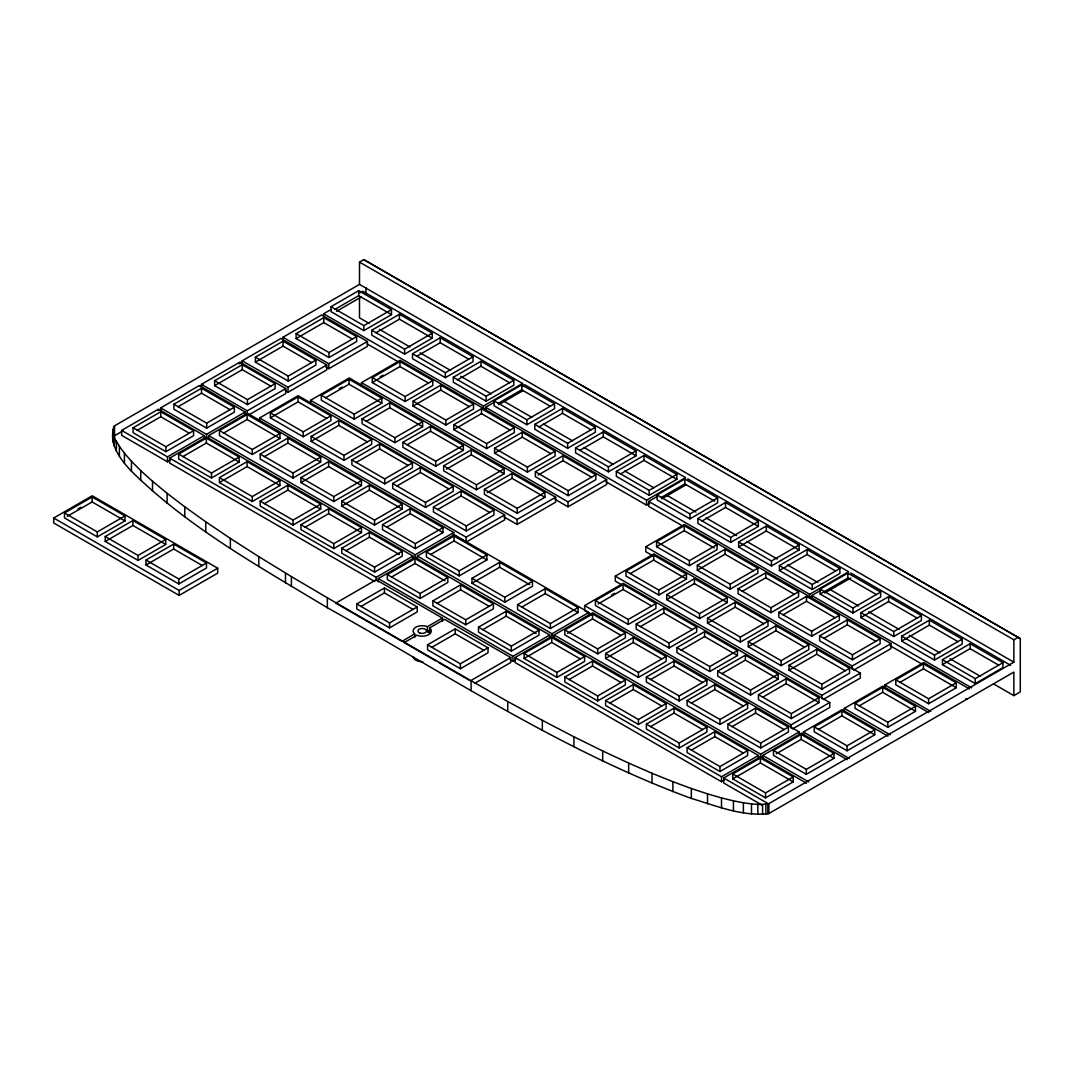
<?xml version="1.0" encoding="UTF-8"?>
<svg xmlns="http://www.w3.org/2000/svg" width="1074" height="1074" viewBox="0 0 1074 1074"><rect width="100%" height="100%" fill="white"/><g stroke="black" fill="none" stroke-linecap="round" stroke-linejoin="round"><path stroke-width="1.5" d="M1013.856 695.63L1013.856 672.096L768.863 813.528C742.389 816.817 716.277 805.849 691.347 798.438C562.252 751.115 446.744 674.311 327.355 607.709C259.358 566.656 188.393 527.441 131.458 471.218C120.288 459.538 107.601 442.837 114.529 425.841L359.495 284.395L359.522 262.096L363.804 259.626L1020.3 638.641L1020.287 691.911L1013.856 695.63L993.531 683.896M113.508 427.613L113.508 437.521L114.529 435.749L123.228 430.728M114.072 445.817L114.032 426.445M116.032 450.503C117.992 442.958 113.294 436.742 113.132 429.493M119.389 456.249L119.389 446.328L116.032 440.582M204.275 438.944L204.275 435.641L158.415 409.167L121.644 430.406L121.644 435.359L167.504 461.833L170.336 460.196M124.436 463.136L124.436 453.215L119.389 446.328M131.458 471.218L131.458 461.296L124.436 453.215M140.734 480.548L140.734 470.627L131.458 461.296M152.521 491.207L152.521 481.286L140.734 470.627M167.114 503.236L167.114 493.315L152.521 481.286M412.953 559.379L412.953 556.077L206.423 436.876L169.652 458.115L169.652 463.069L374.692 581.45M184.768 516.728L184.768 506.807L167.114 493.315M201.415 387.647L201.415 384.344L239.945 362.099L285.805 388.573L285.805 393.527L248.712 414.953M205.765 531.737L205.765 521.816L184.768 506.807M217.686 568.186L217.686 573.14L179.143 595.399L53.7 522.971L53.7 518.017L92.216 495.772L217.686 568.186L179.143 590.445L53.7 518.017M230.36 548.331L230.36 538.41L205.765 521.816M258.821 566.575L258.821 556.654L230.36 538.41M282.945 340.579L282.945 337.276L321.569 314.977L367.415 341.451L367.415 346.405L328.805 368.704L325.932 367.053M285.496 582.927L285.496 573.006M291.416 586.552L291.416 576.631L258.821 556.654M242.187 364.113L242.187 360.81L280.891 338.458L326.738 364.945L326.738 369.899L288.047 392.238L285.187 390.587M327.355 607.709L327.355 597.788L291.416 576.631M328.805 368.704L328.805 363.75L367.415 341.451M365.939 294.155L365.952 287.496M471.097 690.689L471.097 680.768L327.355 597.788M507.733 711.444L507.733 701.523L471.097 680.768M542.33 730.266L542.33 720.345L507.733 701.523M573.932 746.699L573.932 736.777L542.33 720.345M602.675 760.902L602.675 750.981L573.932 736.777M628.666 773.011L628.679 763.09L602.675 750.981M652.039 783.214L652.039 773.293L628.679 763.09M672.888 791.632L672.888 781.711L652.039 773.293M691.347 798.438L691.347 788.517L672.888 781.711M707.511 803.795L707.511 793.874L691.347 788.517M721.5 807.849L721.5 797.928L707.511 793.874M733.421 810.763L733.421 800.842L721.5 797.928M743.383 812.696L743.383 802.775L733.421 800.842M751.491 813.824L751.491 803.916L743.383 802.775M757.841 814.334L757.841 804.413L751.491 803.916M762.58 814.374L762.58 804.453L768.877 803.62L1013.856 662.175L1013.869 639.809L1018.152 637.325M765.856 814.159L765.856 804.238M767.856 813.85L767.856 803.929M768.863 813.528L768.877 803.62M852.206 669.33L852.206 666.014L890.977 643.635L890.977 648.589L853.642 670.149M621.054 584.431L615.281 581.101L615.281 576.147L653.824 553.889L860.328 673.103L860.328 678.056L823.221 699.469M884.922 688.219L884.922 684.917L923.694 662.524L969.554 688.984M721.513 781.738L721.553 776.757L758.405 755.465L551.888 636.278L515.05 657.543L515.05 662.497L721.513 781.738L724.346 780.1M806.426 783.188L760.553 756.714L723.701 777.992L723.661 782.973L762.379 805.299M331.007 306.681L358.676 290.705L391.5 309.661L391.5 314.615L363.831 330.591L331.007 311.635L331.007 306.681L363.831 325.637L391.5 309.661M160.657 411.181L160.657 407.878L199.361 385.526L245.208 412.013L245.208 415.316M323.61 317.099L323.61 313.796L330.846 309.621M359.83 292.893L362.73 291.215L522.555 383.499L522.555 386.801M158.012 410.644L160.912 408.966M200.046 386.372L202.946 384.693M239.193 363.777L242.093 362.099M335.155 309.245L358.676 295.659L391.5 314.615M133.095 427.761L160.764 411.785L193.588 430.728L193.588 435.682L165.92 451.671L133.095 432.715L133.095 427.761L165.92 446.703L193.588 430.728M173.854 404.227L201.523 388.251L234.347 407.194L234.347 412.148L206.678 428.137L173.854 409.181L173.854 404.227L206.678 423.169L234.347 407.194M214.612 380.693L242.294 364.717L275.119 383.66L275.119 388.613L247.436 404.603L214.612 385.647L214.612 380.693L247.436 399.635L275.119 383.66M255.37 357.159L283.053 341.183L315.877 360.126L315.877 365.079L288.208 381.069L255.37 362.113L255.37 357.159L288.208 376.101L315.877 360.126M296.142 333.625L323.811 317.649L356.635 336.592L356.635 341.545L328.966 357.535L296.142 338.579L296.142 333.625L328.966 352.567L356.635 336.592M336.645 311.232L361.28 297.001M137.244 430.312L160.764 416.739L189.306 433.211M178.002 406.778L201.523 393.205L230.064 409.677M214.612 385.647L242.294 369.671L270.836 386.143M255.37 362.113L283.053 346.137L311.594 362.609M296.142 338.579L323.811 322.603L352.353 339.075M371.765 330.215L399.434 314.239L432.258 333.195L432.258 338.149L404.589 354.125L371.765 335.169L371.765 330.215L404.589 349.171L432.258 333.195M375.913 332.779L399.434 319.193L432.258 338.149M64.48 512.969L92.149 496.993L124.973 515.936L124.973 520.903L97.304 536.879L64.48 517.923L64.48 512.969L97.304 531.925L124.973 515.936M167.504 461.833L167.504 456.88L204.275 435.641M160.657 407.878L206.517 434.352L245.208 412.013M247.275 414.121L247.275 410.818L285.805 388.573M242.187 360.81L288.047 387.284L326.738 364.945M77.959 508.969L80.805 507.317M67.246 516.326L92.149 501.947L124.973 520.903M208.665 438.89L208.665 435.588L247.356 413.248L453.765 532.516L453.765 535.819M178.673 454.074L206.356 438.098L239.18 457.054L239.18 462.008L211.497 477.984L178.673 459.028L178.673 454.074L211.497 473.03L239.18 457.054M219.445 430.54L247.114 414.564L279.938 433.52L279.938 438.474L252.269 454.45L219.445 435.494L219.445 430.54L252.269 449.496L279.938 433.52M182.835 456.638L206.356 443.052L239.18 462.008M223.593 433.104L247.114 419.518L279.938 438.474M259.613 421.25L259.613 417.947L298.142 395.688L504.659 514.889L504.659 519.856L466.103 542.115L453.107 534.61M270.393 412.886L298.062 396.91L330.886 415.866L330.886 420.82L303.217 436.796L270.393 417.84L270.393 412.886L303.217 431.842L330.886 415.866M270.393 417.84L298.062 401.864L326.603 418.35M310.574 403.582L310.574 400.28L349.251 377.954L555.661 497.208L555.661 502.162L517.091 524.434L504.095 516.943M321.341 395.245L349.023 379.256L381.847 398.212L381.847 403.166L354.165 419.142L321.341 400.199L321.341 395.245L354.165 414.188L381.847 398.212M339.223 388.694L342.082 387.043M325.489 397.796L349.023 384.224L381.847 403.166M361.508 385.942L361.508 382.639L400.132 360.34L606.622 479.554L606.622 484.522L568.012 506.807L555.016 499.303M412.523 353.749L440.206 337.773L473.03 356.729L473.03 361.683L445.348 377.659L412.523 358.703L412.523 353.749L445.348 372.705L473.03 356.729M372.289 377.592L399.971 361.616L432.795 380.558L432.795 385.512L405.126 401.501L372.289 382.545L372.289 377.592L405.126 396.548L432.795 380.558M380.102 376.853L382.975 375.202M416.672 356.313L440.206 342.727L468.747 359.199M105.239 536.503L132.907 520.528L165.732 539.47L165.732 544.437L138.063 560.413L105.239 541.457L105.239 536.503L138.063 555.459L165.732 539.47M372.289 382.545L399.971 366.57L428.513 383.042M105.239 541.457L132.907 525.481L165.732 544.437M219.445 477.608L247.114 461.632L279.938 480.588L279.938 485.542L252.269 501.518L219.445 482.562L219.445 477.608L252.269 496.564L279.938 480.588M260.203 454.074L287.886 438.098L320.71 457.054L320.71 462.008L293.027 477.984L260.203 459.028L260.203 454.074L293.027 473.03L320.71 457.054M219.445 482.562L247.114 466.586L279.938 485.542M264.352 456.638L287.886 443.052L320.71 462.008M311.151 436.42L338.834 420.444L371.658 439.4L371.658 444.354L343.975 460.33L311.151 441.374L311.151 436.42L343.975 455.376L371.658 439.4M311.151 441.374L338.834 425.398L367.375 441.884M362.099 418.779L389.781 402.79L422.606 421.746L422.606 426.7L394.923 442.676L362.099 423.733L362.099 418.779L394.923 437.722L422.606 421.746M366.261 421.33L389.781 407.758L422.606 426.7M453.295 377.283L480.964 361.307L513.788 380.263L513.788 385.217L486.119 401.193L453.295 382.237L453.295 377.283L486.119 396.239L513.788 380.263M413.06 401.126L440.729 385.15L473.553 404.093L473.553 409.046L445.885 425.036L413.06 406.079L413.06 401.126L445.885 420.082L473.553 404.093M457.443 379.847L480.964 366.261L509.506 382.733M145.997 560.037L173.679 544.062L206.503 563.004L206.503 567.971L178.821 583.947L145.997 564.991L145.997 560.037L178.821 578.993L206.503 563.004M413.06 406.079L440.729 390.104L469.271 406.576M145.997 564.991L173.679 549.015L202.221 565.488M260.203 501.142L287.886 485.166L320.71 504.122L320.71 509.076L293.027 525.052L260.203 506.096L260.203 501.142L293.027 520.098L320.71 504.122M300.962 477.608L328.644 461.632L361.468 480.588L361.468 485.542L333.786 501.518L300.962 482.562L300.962 477.608L333.786 496.564L361.468 480.588M264.352 503.706L287.886 490.12L320.71 509.076M300.962 482.562L328.644 466.586L361.468 485.542M351.91 459.954L379.592 443.978L412.416 462.934L412.416 467.888L384.734 483.864L351.91 464.908L351.91 459.954L384.734 478.91L412.416 462.934M356.071 462.518L379.592 448.932L408.133 465.418M402.871 442.313L430.54 426.324L463.364 445.28L463.364 450.234L435.695 466.21L402.871 447.267L402.871 442.313L435.695 461.256L463.364 445.28M407.019 444.864L430.54 431.292L463.364 450.234M323.61 313.796L483.461 406.066L522.555 383.499M494.053 400.817L521.722 384.841L554.546 403.797L554.546 408.751L526.878 424.727L494.053 405.771L494.053 400.817L526.878 419.773L554.546 403.797M453.819 424.66L481.501 408.684L514.325 427.627L514.325 432.58L486.643 448.57L453.819 429.613L453.819 424.66L486.643 443.616L514.325 427.627M485.609 410.604L485.609 407.301L494.295 402.294M521.803 386.398L524.703 384.734L685.601 477.621L646.535 500.189L646.535 505.142L605.937 481.716M498.202 403.381L521.722 389.795L550.264 406.267M453.819 429.613L481.501 413.638L510.043 430.11M498.645 404.737L523.253 390.52M300.962 524.676L328.644 508.7L361.468 527.656L361.468 532.61L333.786 548.586L300.962 529.63L300.962 524.676L333.786 543.632L361.468 527.656M341.733 501.142L369.402 485.166L402.226 504.122L402.226 509.076L374.558 525.052L341.733 506.096L341.733 501.142L374.558 520.098L402.226 504.122M305.123 527.24L328.644 513.654L361.468 532.61M341.733 506.096L369.402 490.12L402.226 509.076M392.681 483.488L420.35 467.512L453.174 486.468L453.174 491.422L425.505 507.398L392.681 488.442L392.681 483.488L425.505 502.444L453.174 486.468M396.83 486.052L420.35 472.466L448.892 488.952M443.629 465.848L471.311 449.858L504.136 468.814L504.136 473.768L476.453 489.744L443.629 470.801L443.629 465.848L476.453 484.79L504.136 468.814M446.395 469.204L471.311 454.826L504.136 473.768M534.812 424.351L562.494 408.375L595.318 427.331L595.318 432.285L567.636 448.261L534.812 429.305L534.812 424.351L567.636 443.307L595.318 427.331M494.577 448.194L522.259 432.218L555.083 451.161L555.083 456.114L527.401 472.104L494.577 453.147L494.577 448.194L527.401 467.15L555.083 451.161M538.96 426.915L562.494 413.329L591.036 429.801M494.577 453.147L522.259 437.172L550.801 453.644M341.733 548.21L369.402 532.234L402.226 551.19L402.226 556.144L374.558 572.12L341.733 553.164L341.733 548.21L374.558 567.166L402.226 551.19M382.492 524.676L410.161 508.7L442.998 527.656L442.998 532.61L415.316 548.586L382.492 529.63L382.492 524.676L415.316 543.632L442.998 527.656M345.882 550.774L369.402 537.188L399.38 554.493M386.64 527.24L410.161 513.654L442.998 532.61M433.44 507.022L461.108 491.046L493.933 510.002L493.933 514.956L466.264 530.932L433.44 511.976L433.44 507.022L466.264 525.978L493.933 510.002M437.588 509.586L461.108 496L489.663 512.486M484.387 489.382L512.07 473.392L544.894 492.348L544.894 497.302L517.212 513.278L484.387 494.335L484.387 489.382L517.212 508.324L544.894 492.348M487.153 492.738L512.07 478.36L544.894 497.302M575.57 447.885L603.252 431.909L636.077 450.865L636.077 455.819L608.408 471.795L575.57 452.839L575.57 447.885L608.408 466.841L636.077 450.865M535.349 471.728L563.018 455.752L595.842 474.695L595.842 479.648L568.173 495.638L535.349 476.681L535.349 471.728L568.173 490.684L595.842 474.695M579.732 450.449L603.252 436.863L636.077 455.819M538.114 475.084L563.018 460.706L591.559 477.178M169.652 458.115L376.142 577.342L412.953 556.077M415.195 558.091L415.195 554.788L453.765 532.516M378.29 581.88L378.29 578.577L415.101 557.325L549.74 635.029L549.74 638.332M417.356 559.326L417.356 556.023L454.168 534.758L588.807 612.475L588.807 615.778M387.325 574.536L414.994 558.561L447.818 577.503L447.818 582.457L420.149 598.446L387.325 579.49L387.325 574.536L420.149 593.492L447.818 577.503M426.391 551.982L454.06 536.007L486.884 554.949L486.884 559.903L459.216 575.879L426.391 556.936L426.391 551.982L459.216 570.925L486.884 554.949M391.473 577.1L414.994 563.514L444.958 580.819M430.54 554.533L454.06 540.96L486.884 559.903M259.613 417.947L466.103 537.161L504.659 514.889M356.743 603.95L384.425 587.975L417.249 606.931L417.249 611.885L389.567 627.86L356.743 608.904L356.743 603.95L389.567 622.907L417.249 606.931M360.904 606.515L384.425 592.929L412.966 609.414M517.091 524.434L517.091 519.48L555.661 497.208M616.342 471.419L644.011 455.443L676.835 474.399L676.835 479.353L649.166 495.329L616.342 476.373L616.342 471.419L649.166 490.375L676.835 474.399M361.508 382.639L568.012 501.853L606.622 479.554M620.49 473.983L644.011 460.397L676.835 479.353M432.903 600.863L460.585 584.874L493.409 603.83L493.409 608.783L465.727 624.759L432.903 605.817L432.903 600.863L465.727 619.805L493.409 603.83M471.983 578.295L499.652 562.32L532.476 581.276L532.476 586.229L504.807 602.205L471.983 583.249L471.983 578.295L504.807 597.251L532.476 581.276M437.064 603.413L460.585 589.827L489.126 606.313M471.983 583.249L499.652 567.273L529.63 584.578M442.381 618.06L427.412 626.692L426.244 626.236A9.102 5.249 0 0 0 415.369 627.471A9.102 5.249 0 0 0 414.618 633.861L402.012 641.366L335.773 603.118L376.142 579.812L442.381 618.06L442.381 621.363M657.1 494.953L684.782 478.977L717.607 497.933L717.607 502.887L689.924 518.863L657.1 499.907L657.1 494.953L689.924 513.909L717.607 497.933M427.412 626.692L427.412 631.646L429.587 632.868L429.587 627.914L444.529 619.295L510.768 657.543L510.768 662.497L474.721 683.306M682.044 525.629L648.696 506.378L648.696 501.424L657.369 496.416M427.412 631.646L430.137 630.076M646.535 505.142L649.434 503.464M661.248 497.517L684.782 483.931L714.747 501.236M661.718 498.86L686.313 484.656M427.546 644.83L455.215 628.854L488.039 647.797L488.039 652.75L460.37 668.74L427.546 649.783L427.546 644.83L460.37 663.786L488.039 647.797M431.694 647.38L455.215 633.808L483.77 650.28M478.494 627.176L506.176 611.2L539 630.156L539 635.11L511.318 651.086L478.494 632.13L478.494 627.176L511.318 646.132L539 630.156M517.574 604.622L545.243 588.646L578.067 607.589L578.067 612.542L550.398 628.532L517.574 609.576L517.574 604.622L550.398 623.578L578.067 607.589M482.656 629.74L506.176 616.154L536.141 633.459M521.722 607.172L545.243 593.6L578.067 612.542M653.005 555.889L645.783 551.714L645.783 546.76L684.407 524.461L890.977 643.635M656.563 541.712L684.245 525.736L717.07 544.679L717.07 549.646L689.387 565.622L656.563 546.666L656.563 541.712L689.387 560.668L717.07 544.679M697.858 518.487L725.541 502.511L758.365 521.467L758.365 526.421L730.682 542.397L697.858 523.441L697.858 518.487L730.682 537.443L758.365 521.467M656.563 546.666L684.245 530.69L714.21 547.995M702.02 521.051L725.541 507.465L758.365 526.421M625.994 571.126L653.663 555.151L686.487 574.107L686.487 579.061L658.818 595.036L625.994 576.08L625.994 571.126L658.818 590.082L686.487 574.107M630.143 573.691L653.663 560.104L686.487 579.061M591.855 614.717L584.645 610.556L584.645 605.588L623.215 583.316L829.732 702.517L829.732 707.471L792.491 728.977M595.426 600.554L623.095 584.565L655.919 603.521L655.919 608.475L628.25 624.45L595.426 605.508L595.426 600.554L628.25 619.497L655.919 603.521M611.791 594.875L614.65 593.224M598.191 603.91L623.095 589.519L651.636 606.005M470.399 680.835L510.768 657.543M378.29 578.577L512.916 656.295L549.74 635.029M417.356 556.023L551.982 633.741L588.807 612.475M554.13 638.292L554.13 634.989L592.687 612.717L799.177 731.931L799.177 735.234M524.085 653.502L551.768 637.526L584.592 656.469L584.592 661.423L556.909 677.399L524.085 658.456L524.085 653.502L556.909 672.445L584.592 656.469M564.843 629.968L592.526 613.992L625.35 632.935L625.35 637.889L597.668 653.865L564.843 634.922L564.843 629.968L597.668 648.911L625.35 632.935M510.016 659.584L512.916 661.248L515.748 659.624M524.085 658.456L551.768 642.48L580.309 658.953M567.622 633.324L592.526 618.946L621.067 635.419M697.321 565.246L725.004 549.27L757.828 568.213L757.828 573.18L730.159 589.156L697.321 570.2L697.321 565.246L730.159 584.202L757.828 568.213M738.63 542.021L766.299 526.045L799.123 545.001L799.123 549.955L771.454 565.931L738.63 546.975L738.63 542.021L771.454 560.977L799.123 545.001M697.321 570.2L725.004 554.224L753.545 570.697M738.63 546.975L766.299 530.999L799.123 549.955M666.753 594.66L694.435 578.685L727.259 597.641L727.259 602.595L699.577 618.57L666.753 599.614L666.753 594.66L699.577 613.616L727.259 597.641M666.753 599.614L694.435 583.638L727.259 602.595M636.184 624.088L663.866 608.099L696.69 627.055L696.69 632.009L669.008 647.984L636.184 629.042L636.184 624.088L669.008 643.031L696.69 627.055M640.332 626.639L663.866 613.053L692.408 629.539M564.843 677.036L592.526 661.06L625.35 680.003L625.35 684.957L597.668 700.933L564.843 681.99L564.843 677.036L597.668 695.979L625.35 680.003M605.615 653.502L633.284 637.526L666.108 656.469L666.108 661.423L638.439 677.399L605.615 658.456L605.615 653.502L638.439 672.445L666.108 656.469M569.005 679.587L592.526 666.014L621.067 682.487M605.615 658.456L633.284 642.48L661.826 658.953M738.093 588.78L765.762 572.804L798.586 591.747L798.586 596.714L770.917 612.69L738.093 593.734L738.093 588.78L770.917 607.736L798.586 591.747M779.388 565.555L807.071 549.579L839.895 568.535L839.895 573.489L812.212 589.465L779.388 570.509L779.388 565.555L812.212 584.511L839.895 568.535M742.241 591.344L765.762 577.758L794.304 594.231M779.388 570.509L807.071 554.533L835.612 571.006M707.524 618.194L735.193 602.219L768.017 621.175L768.017 626.129L740.348 642.104L707.524 623.148L707.524 618.194L740.348 637.151L768.017 621.175M707.524 623.148L735.193 607.172L763.735 623.658M676.942 647.622L704.625 631.633L737.449 650.589L737.449 655.543L709.766 671.519L676.942 652.576L676.942 647.622L709.766 666.565L737.449 650.589M681.104 650.173L704.625 636.587L737.449 655.543M605.615 700.57L633.284 684.594L666.108 703.537L666.108 708.491L638.439 724.467L605.615 705.524L605.615 700.57L638.439 719.513L666.108 703.537M646.373 677.036L674.056 661.06L706.88 680.003L706.88 684.957L679.198 700.933L646.373 681.99L646.373 677.036L679.198 695.979L706.88 680.003M609.764 703.121L633.284 689.548L661.826 706.021M650.522 679.587L674.056 666.014L702.597 682.487M648.696 501.424L809.635 594.298L848.661 571.771L687.749 478.87M778.851 612.314L806.534 596.338L839.358 615.281L839.358 620.248L811.676 636.224L778.851 617.268L778.851 612.314L811.676 631.27L839.358 615.281M820.147 589.089L847.829 573.113L880.653 592.069L880.653 597.023L852.971 612.999L820.147 594.043L820.147 589.089L852.971 608.045L880.653 592.069M811.783 598.836L811.783 595.533L820.455 590.525M783 614.878L806.534 601.292L835.075 617.765M820.147 594.043L847.829 578.067L876.371 594.54M824.792 592.982L850.809 577.96M748.283 641.728L775.952 625.753L808.776 644.709L808.776 649.663L781.107 665.638L748.283 646.682L748.283 641.728L781.107 660.685L808.776 644.709M748.283 646.682L775.952 630.707L804.493 647.192M717.714 671.156L745.383 655.167L778.207 674.123L778.207 679.077L750.538 695.053L717.714 676.11L717.714 671.156L750.538 690.099L778.207 674.123M721.862 673.707L745.383 660.121L778.207 679.077M646.373 724.104L674.056 708.128L706.88 727.071L706.88 732.025L679.198 748.001L646.373 729.058L646.373 724.104L679.198 743.047L706.88 727.071M687.132 700.57L714.814 684.594L747.638 703.537L747.638 708.491L719.956 724.467L687.132 705.524L687.132 700.57L719.956 719.513L747.638 703.537M650.522 726.655L674.056 713.082L702.597 729.555M691.294 703.121L714.814 689.548L743.356 706.021M819.61 635.848L847.292 619.873L880.116 638.815L880.116 643.769L852.434 659.758L819.61 640.802L819.61 635.848L852.434 654.804L880.116 638.815M860.918 612.623L888.587 596.647L921.411 615.603L921.411 620.557L893.743 636.533L860.918 617.577L860.918 612.623L893.743 631.579L921.411 615.603M823.771 638.412L847.292 624.826L875.834 641.299M860.918 617.577L888.587 601.601L917.129 618.074M789.041 665.262L816.723 649.287L849.547 668.243L849.547 673.197L821.865 689.172L789.041 670.216L789.041 665.262L821.865 684.219L849.547 668.243M789.041 670.216L816.723 654.241L845.265 670.726M758.472 694.69L786.141 678.701L818.965 697.657L818.965 702.611L791.296 718.587L758.472 699.644L758.472 694.69L791.296 713.633L818.965 697.657M762.621 697.241L786.141 683.655L818.965 702.611M687.132 747.638L714.814 731.663L747.638 750.605L747.638 755.559L719.956 771.535L687.132 752.592L687.132 747.638L719.956 766.581L747.638 750.605M727.904 724.104L755.572 708.128L788.397 727.071L788.397 732.025L760.728 748.001L727.904 729.058L727.904 724.104L760.728 743.047L788.397 727.071M691.294 750.189L714.814 736.616L743.356 753.089M732.052 726.655L755.572 713.082L784.114 729.555M901.677 636.157L929.346 620.181L962.17 639.137L962.17 644.091L934.501 660.067L901.677 641.111L901.677 636.157L934.501 655.113L962.17 639.137M901.677 641.111L929.346 625.135L957.901 641.608M615.281 576.147L821.798 695.348L860.328 673.103M791.055 728.159L791.055 724.856L829.732 702.517M554.13 634.989L760.647 754.176L799.177 731.931M762.795 758.727L762.795 755.425L801.325 733.18L847.185 759.654M803.406 735.287L803.406 731.985L842.083 709.646L887.943 736.12M844.325 711.659L844.325 708.357L882.855 686.111L928.715 712.586M732.723 773.951L760.405 757.976L793.23 776.932L793.23 781.885L765.547 797.861L732.723 778.905L732.723 773.951L765.547 792.907L793.23 776.932M773.495 750.417L801.164 734.441L833.988 753.398L833.988 758.351L806.319 774.327L773.495 755.371L773.495 750.417L806.319 769.373L833.988 753.398M814.253 726.883L841.922 710.907L874.746 729.864L874.746 734.817L847.077 750.793L814.253 731.837L814.253 726.883L847.077 745.839L874.746 729.864M855.011 703.349L882.694 687.373L915.518 706.33L915.518 711.283L887.836 727.259L855.011 708.303L855.011 703.349L887.836 722.305L915.518 706.33M895.783 679.815L923.452 663.839L956.276 682.796L956.276 687.749L928.607 703.725L895.783 684.769L895.783 679.815L928.607 698.771L956.276 682.796M732.723 778.905L760.405 762.929L793.23 781.885M776.26 753.773L801.164 739.395L833.988 758.351M818.401 729.447L841.922 715.861L874.746 734.817M859.16 705.913L882.694 692.327L915.518 711.283M899.931 682.379L923.452 668.793L956.276 687.749M942.435 659.691L970.117 643.715L1002.941 662.671L1002.941 667.625L975.259 683.601L942.435 664.645L942.435 659.691L975.259 678.647L1002.941 662.671M942.435 664.645L970.117 648.669L998.659 665.142M757.841 804.413L762.58 804.453M363.804 259.626L1020.3 638.641M359.522 262.096L1013.869 639.809M359.495 284.395L1013.856 662.175M850.809 573.006L1010.621 665.276M369.295 323.489L359.508 317.837L359.495 297.444M379.458 329.356L409.946 346.956M420.095 352.822L450.583 370.436M460.746 376.303L491.234 393.903M504.297 401.448L531.885 417.37M543.498 424.069L572.536 440.837M584.149 447.536L613.173 464.304M624.799 471.003L653.824 487.771M666.887 495.315L695.925 512.07M706.088 517.937L736.576 535.55M746.739 541.417L777.227 559.017M787.39 564.884L817.878 582.484M829.49 589.183L858.515 605.951M868.678 611.818L899.166 629.418M909.329 635.284L939.817 652.885M949.98 658.751L980.468 676.351M485.609 407.301L646.535 500.189M811.783 595.533L971.594 687.803M367.201 343.922L399.179 362.368M890.239 645.783L922.204 664.229M965.808 698.57L966.909 699.214M282.945 337.276L328.805 363.75M645.783 546.76L852.206 666.014M884.922 684.917L930.742 711.391M310.574 400.28L517.091 519.48M844.325 708.357L890.185 734.817M201.415 384.344L247.275 410.818M584.645 605.588L791.055 724.856M803.406 731.985L849.239 758.459M208.665 435.588L415.195 554.788M762.795 755.425L808.655 781.885M121.644 430.406L167.504 456.88M515.05 657.543L721.553 776.757M723.701 777.992L768.111 803.647M435.843 660.886L404.16 642.601L416.981 635.204L418.148 635.66A9.102 5.249 0 0 0 429.023 634.425A9.102 5.249 0 0 0 429.775 628.035L429.587 627.914M438.716 662.551L468.962 680.017M113.132 439.414L113.213 442.152M975.259 678.647L975.259 683.601M970.117 643.715L970.117 648.669M934.501 655.113L934.501 660.067M929.346 620.181L929.346 625.135M928.607 698.771L928.607 703.725M923.452 663.839L923.452 668.793M893.743 631.579L893.743 636.533M888.587 596.647L888.587 601.601M887.836 722.305L887.836 727.259M882.694 687.373L882.694 692.327M852.971 608.045L852.971 612.999M852.434 654.804L852.434 659.758M847.829 573.113L847.829 578.067M847.292 619.873L847.292 624.826M847.077 745.839L847.077 750.793M841.922 710.907L841.922 715.861M821.865 684.219L821.865 689.172M821.798 695.348L821.798 698.65M816.723 649.287L816.723 654.241M812.212 584.511L812.212 589.465M811.676 631.27L811.676 636.224M809.635 594.298L809.635 597.6M807.071 549.579L807.071 554.533M806.534 596.338L806.534 601.292M806.319 769.373L806.319 774.327M801.164 734.441L801.164 739.395M791.296 713.633L791.296 718.587M786.141 678.701L786.141 683.655M781.107 660.685L781.107 665.638M775.952 625.753L775.952 630.707M771.454 560.977L771.454 565.931M770.917 607.736L770.917 612.69M766.299 526.045L766.299 530.999M765.762 572.804L765.762 577.758M765.547 792.907L765.547 797.861M760.728 743.047L760.728 748.001M760.647 754.176L760.647 757.479M760.405 757.976L760.405 762.929M758.405 755.465L758.405 758.768M755.572 708.128L755.572 713.082M750.538 690.099L750.538 695.053M745.383 655.167L745.383 660.121M740.348 637.151L740.348 642.104M735.193 602.219L735.193 607.172M730.682 537.443L730.682 542.397M730.159 584.202L730.159 589.156M725.541 502.511L725.541 507.465M725.004 549.27L725.004 554.224M719.956 719.513L719.956 724.467M719.956 766.581L719.956 771.535M714.814 684.594L714.814 689.548M714.814 731.663L714.814 736.616M709.766 666.565L709.766 671.519M704.625 631.633L704.625 636.587M699.577 613.616L699.577 618.57M694.435 578.685L694.435 583.638M689.924 513.909L689.924 518.863M689.387 560.668L689.387 565.622M684.782 478.977L684.782 483.931M684.245 525.736L684.245 530.69M679.198 695.979L679.198 700.933M679.198 743.047L679.198 748.001M674.056 661.06L674.056 666.014M674.056 708.128L674.056 713.082M669.008 643.031L669.008 647.984M663.866 608.099L663.866 613.053M658.818 590.082L658.818 595.036M653.663 555.151L653.663 560.104M649.166 490.375L649.166 495.329M644.011 455.443L644.011 460.397M638.439 672.445L638.439 677.399M638.439 719.513L638.439 724.467M633.284 637.526L633.284 642.48M633.284 684.594L633.284 689.548M628.25 619.497L628.25 624.45M623.095 584.565L623.095 589.519M608.408 466.841L608.408 471.795M603.252 431.909L603.252 436.863M597.668 648.911L597.668 653.865M597.668 695.979L597.668 700.933M592.526 613.992L592.526 618.946M592.526 661.06L592.526 666.014M568.173 490.684L568.173 495.638M568.012 501.853L568.012 506.807M567.636 443.307L567.636 448.261M563.018 455.752L563.018 460.706M562.494 408.375L562.494 413.329M556.909 672.445L556.909 677.399M551.982 633.741L551.982 637.043M551.768 637.526L551.768 642.48M550.398 623.578L550.398 628.532M545.243 588.646L545.243 593.6M527.401 467.15L527.401 472.104M526.878 419.773L526.878 424.727M522.259 432.218L522.259 437.172M521.722 384.841L521.722 389.795M517.212 508.324L517.212 513.278M512.916 656.295L512.916 661.248M512.07 473.392L512.07 478.36M511.318 646.132L511.318 651.086M506.176 611.2L506.176 616.154M504.807 597.251L504.807 602.205M499.652 562.32L499.652 567.273M486.643 443.616L486.643 448.57M486.119 396.239L486.119 401.193M483.461 406.066L483.461 409.369M481.501 408.684L481.501 413.638M480.964 361.307L480.964 366.261M476.453 484.79L476.453 489.744M471.311 449.858L471.311 454.826M466.264 525.978L466.264 530.932M466.103 537.161L466.103 542.115M465.727 619.805L465.727 624.759M461.108 491.046L461.108 496M460.585 584.874L460.585 589.827M460.37 663.786L460.37 668.74M459.216 570.925L459.216 575.879M455.215 628.854L455.215 633.808M454.06 536.007L454.06 540.96M445.885 420.082L445.885 425.036M445.348 372.705L445.348 377.659M440.729 385.15L440.729 390.104M440.206 337.773L440.206 342.727M435.695 461.256L435.695 466.21M430.54 426.324L430.54 431.292M425.505 502.444L425.505 507.398M420.35 467.512L420.35 472.466M420.149 593.492L420.149 598.446M415.316 543.632L415.316 548.586M414.994 558.561L414.994 563.514M414.806 633.982L414.806 637.285M410.161 508.7L410.161 513.654M405.126 396.548L405.126 401.501M404.589 349.171L404.589 354.125M399.971 361.616L399.971 366.57M399.434 314.239L399.434 319.193M394.923 437.722L394.923 442.676M389.781 402.79L389.781 407.758M389.567 622.907L389.567 627.86M384.734 478.91L384.734 483.864M384.425 587.975L384.425 592.929M379.592 443.978L379.592 448.932M376.142 577.342L376.142 580.645M374.558 520.098L374.558 525.052M374.558 567.166L374.558 572.12M369.402 485.166L369.402 490.12M369.402 532.234L369.402 537.188M363.831 325.637L363.831 330.591M358.676 290.705L358.676 295.659M354.165 414.188L354.165 419.142M349.023 379.256L349.023 384.224M343.975 455.376L343.975 460.33M338.834 420.444L338.834 425.398M333.786 496.564L333.786 501.518M333.786 543.632L333.786 548.586M328.966 352.567L328.966 357.535M328.644 461.632L328.644 466.586M328.644 508.7L328.644 513.654M323.811 317.649L323.811 322.603M303.217 431.842L303.217 436.796M298.062 396.91L298.062 401.864M293.027 473.03L293.027 477.984M293.027 520.098L293.027 525.052M288.208 376.101L288.208 381.069M288.047 387.284L288.047 392.238M287.886 438.098L287.886 443.052M287.886 485.166L287.886 490.12M283.053 341.183L283.053 346.137M252.269 449.496L252.269 454.45M252.269 496.564L252.269 501.518M247.436 399.635L247.436 404.603M247.114 414.564L247.114 419.518M247.114 461.632L247.114 466.586M242.294 364.717L242.294 369.671M211.497 473.03L211.497 477.984M206.678 423.169L206.678 428.137M206.517 434.352L206.517 437.655M206.356 438.098L206.356 443.052M201.523 388.251L201.523 393.205M179.143 590.445L179.143 595.399M178.821 578.993L178.821 583.947M173.679 544.062L173.679 549.015M165.92 446.703L165.92 451.671M160.764 411.785L160.764 416.739M138.063 555.459L138.063 560.413M132.907 520.528L132.907 525.481M114.529 425.841L114.529 435.749M97.304 531.925L97.304 536.879M92.149 496.993L92.149 501.947M422.78 661.705A9.102 5.249 0 0 1 413.114 656.791M419.585 632.881A4.242 2.457 0 0 0 426.405 631.284A4.242 2.457 0 0 0 420.592 628.679A4.242 2.457 0 0 0 419.585 632.881"/></g></svg>
